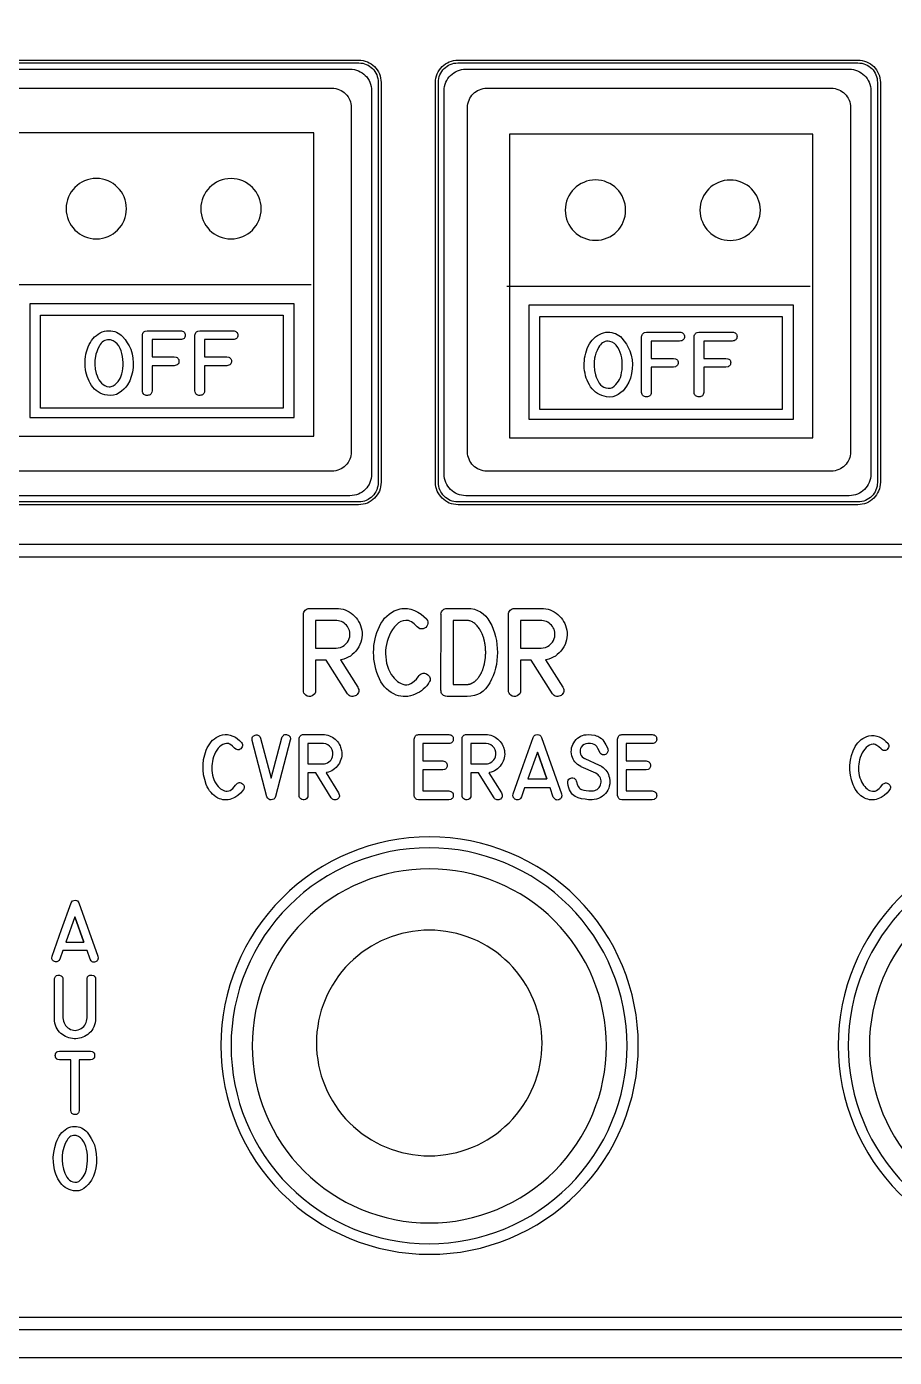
# Model space of a CAD drawing. Extents: x 27 to 704, y 10 to 614.
# Drawn here: x 94.7 to 140.4, y 181.8 to 252 of the extents above; entities that cross this region are included whole.
import ezdxf

# ---------------------------------------------------------------- set-up
doc = ezdxf.new("R2010")
doc.units = 0
for name, color, linetype in [('_BACKPANEL', 5, 'CONTINUOUS'), ('_ENGRAVING', 105, 'CONTINUOUS'), ('_LABELS', 30, 'CONTINUOUS'), ('_TOPLAYER', 1, 'CONTINUOUS')]:
    doc.layers.add(name, color=color, linetype=linetype)

msp = doc.modelspace()

# ---------------------------------------------------------------- linework, layer by layer
at = {"layer": '_BACKPANEL'}
for points in [[(26.966, 315.712), (26.966, 302.323), (26.966, 275.545), (26.966, 221.988), (26.966, 208.599), (26.966, 181.821), (171.966, 181.821), (171.966, 208.599), (171.966, 221.988), (171.966, 275.545), (171.966, 302.323), (171.966, 315.712)], [(117.41, 250.089), (138.505, 250.089), (138.611, 250.084), (138.713, 250.068), (138.812, 250.043), (138.906, 250.008), (138.996, 249.965), (139.081, 249.914), (139.16, 249.855), (139.233, 249.789), (139.299, 249.716), (139.358, 249.637), (139.409, 249.552), (139.452, 249.462), (139.487, 249.368), (139.512, 249.269), (139.527, 249.167), (139.533, 249.061), (139.533, 227.966), (139.527, 227.861), (139.512, 227.759), (139.487, 227.66), (139.452, 227.566), (139.409, 227.476), (139.358, 227.391), (139.299, 227.312), (139.233, 227.239), (139.16, 227.173), (139.081, 227.114), (138.996, 227.063), (138.906, 227.019), (138.812, 226.985), (138.713, 226.96), (138.611, 226.944), (138.505, 226.939), (117.41, 226.939), (117.305, 226.944), (117.202, 226.96), (117.104, 226.985), (117.009, 227.019), (116.92, 227.063), (116.835, 227.114), (116.756, 227.173), (116.683, 227.239), (116.617, 227.312), (116.558, 227.391), (116.506, 227.476), (116.463, 227.566), (116.429, 227.66), (116.404, 227.759), (116.388, 227.861), (116.383, 227.966), (116.383, 249.061), (116.388, 249.167), (116.404, 249.269), (116.429, 249.368), (116.463, 249.462), (116.506, 249.552), (116.558, 249.637), (116.617, 249.716), (116.683, 249.789), (116.756, 249.855), (116.835, 249.914), (116.92, 249.965), (117.009, 250.008), (117.104, 250.043), (117.202, 250.068), (117.305, 250.084)]]:
    msp.add_lwpolyline(points, close=True, dxfattribs=at)
msp.add_lwpolyline([(91.084, 250.089), (112.179, 250.089), (112.284, 250.084), (112.387, 250.068), (112.485, 250.043), (112.58, 250.008), (112.67, 249.965), (112.754, 249.914), (112.833, 249.855), (112.906, 249.789), (112.972, 249.716), (113.031, 249.637), (113.083, 249.552), (113.126, 249.462), (113.16, 249.368), (113.186, 249.269), (113.201, 249.167), (113.206, 249.061), (113.206, 227.966), (113.201, 227.861), (113.186, 227.759), (113.16, 227.66), (113.126, 227.566), (113.083, 227.476), (113.031, 227.391), (112.972, 227.312), (112.906, 227.239), (112.833, 227.173), (112.754, 227.114), (112.67, 227.063), (112.58, 227.019), (112.485, 226.985), (112.387, 226.96), (112.284, 226.944), (112.179, 226.939), (91.084, 226.939)], dxfattribs=at)
msp.add_lwpolyline([(115.899, 204.351, 0.414214), (109.949, 198.401, 0.414214), (115.899, 192.451, 0.414214), (121.849, 198.401, 0.414214)], format="xyb", close=True, dxfattribs=at)
at = {"layer": '_ENGRAVING'}
for points in [[(91.094, 250.242), (112.169, 250.242), (112.291, 250.236), (112.41, 250.218), (112.524, 250.189), (112.633, 250.149), (112.737, 250.099), (112.836, 250.039), (112.927, 249.971), (113.012, 249.894), (113.088, 249.81), (113.157, 249.718), (113.216, 249.62), (113.266, 249.516), (113.306, 249.406), (113.336, 249.292), (113.353, 249.174), (113.36, 249.052), (113.36, 227.976), (113.353, 227.854), (113.336, 227.736), (113.306, 227.621), (113.266, 227.512), (113.216, 227.408), (113.157, 227.31), (113.088, 227.218), (113.012, 227.134), (112.927, 227.057), (112.836, 226.988), (112.737, 226.929), (112.633, 226.879), (112.524, 226.839), (112.41, 226.81), (112.291, 226.792), (112.169, 226.786), (91.094, 226.786)], [(91.502, 249.764), (111.718, 249.764), (111.835, 249.758), (111.948, 249.741), (112.058, 249.713), (112.163, 249.674), (112.263, 249.626), (112.357, 249.569), (112.445, 249.504), (112.526, 249.43), (112.599, 249.349), (112.665, 249.261), (112.722, 249.167), (112.77, 249.067), (112.808, 248.962), (112.836, 248.853), (112.854, 248.739), (112.86, 248.622), (112.86, 228.406), (112.854, 228.289), (112.836, 228.175), (112.808, 228.066), (112.77, 227.961), (112.722, 227.861), (112.665, 227.767), (112.599, 227.679), (112.526, 227.598), (112.445, 227.524), (112.357, 227.458), (112.263, 227.401), (112.163, 227.353), (112.058, 227.315), (111.948, 227.287), (111.835, 227.27), (111.718, 227.264), (91.502, 227.264)]]:
    msp.add_lwpolyline(points, dxfattribs=at)
for points in [[(117.42, 250.242), (138.495, 250.242), (138.617, 250.236), (138.736, 250.218), (138.85, 250.189), (138.96, 250.149), (139.064, 250.099), (139.162, 250.039), (139.254, 249.971), (139.338, 249.894), (139.415, 249.81), (139.483, 249.718), (139.543, 249.62), (139.593, 249.516), (139.633, 249.406), (139.662, 249.292), (139.68, 249.174), (139.686, 249.052), (139.686, 227.976), (139.68, 227.854), (139.662, 227.736), (139.633, 227.621), (139.593, 227.512), (139.543, 227.408), (139.483, 227.31), (139.415, 227.218), (139.338, 227.134), (139.254, 227.057), (139.162, 226.988), (139.064, 226.929), (138.96, 226.879), (138.85, 226.839), (138.736, 226.81), (138.617, 226.792), (138.495, 226.786), (117.42, 226.786), (117.298, 226.792), (117.179, 226.81), (117.065, 226.839), (116.956, 226.879), (116.852, 226.929), (116.753, 226.988), (116.662, 227.057), (116.577, 227.134), (116.501, 227.218), (116.432, 227.31), (116.373, 227.408), (116.323, 227.512), (116.283, 227.621), (116.254, 227.736), (116.236, 227.854), (116.229, 227.976), (116.229, 249.052), (116.236, 249.174), (116.254, 249.292), (116.283, 249.406), (116.323, 249.516), (116.373, 249.62), (116.432, 249.718), (116.501, 249.81), (116.577, 249.894), (116.662, 249.971), (116.753, 250.039), (116.852, 250.099), (116.956, 250.149), (117.065, 250.189), (117.179, 250.218), (117.298, 250.236)], [(117.828, 249.764), (138.044, 249.764), (138.161, 249.758), (138.275, 249.741), (138.384, 249.713), (138.489, 249.674), (138.589, 249.626), (138.683, 249.569), (138.771, 249.504), (138.852, 249.43), (138.926, 249.349), (138.991, 249.261), (139.049, 249.167), (139.097, 249.067), (139.135, 248.962), (139.163, 248.853), (139.18, 248.739), (139.186, 248.622), (139.186, 228.406), (139.18, 228.289), (139.163, 228.175), (139.135, 228.066), (139.097, 227.961), (139.049, 227.861), (138.991, 227.767), (138.926, 227.679), (138.852, 227.598), (138.771, 227.524), (138.683, 227.458), (138.589, 227.401), (138.489, 227.353), (138.384, 227.315), (138.275, 227.287), (138.161, 227.27), (138.044, 227.264), (117.828, 227.264), (117.711, 227.27), (117.597, 227.287), (117.488, 227.315), (117.383, 227.353), (117.283, 227.401), (117.189, 227.458), (117.101, 227.524), (117.02, 227.598), (116.946, 227.679), (116.881, 227.767), (116.823, 227.861), (116.775, 227.961), (116.737, 228.066), (116.709, 228.175), (116.692, 228.289), (116.686, 228.406), (116.686, 248.622), (116.692, 248.739), (116.709, 248.853), (116.737, 248.962), (116.775, 249.067), (116.823, 249.167), (116.881, 249.261), (116.946, 249.349), (117.02, 249.43), (117.101, 249.504), (117.189, 249.569), (117.283, 249.626), (117.383, 249.674), (117.488, 249.713), (117.597, 249.741), (117.711, 249.758)], [(32.309, 224.047), (168.127, 224.047), (168.127, 224.683), (32.309, 224.683)], [(112.128, 217.167), (112.158, 217.104), (112.177, 217.043), (112.185, 216.986), (112.18, 216.931), (112.164, 216.878), (112.137, 216.828), (112.097, 216.78), (112.046, 216.735), (111.99, 216.703), (111.929, 216.684), (111.864, 216.677), (111.796, 216.683), (111.729, 216.701), (111.673, 216.731), (111.626, 216.772), (111.588, 216.824), (110.469, 218.592), (109.902, 218.592), (109.902, 216.994), (109.891, 216.902), (109.857, 216.824), (109.801, 216.76), (109.723, 216.709), (109.634, 216.679), (109.549, 216.674), (109.466, 216.695), (109.387, 216.742), (109.332, 216.793), (109.293, 216.852), (109.27, 216.919), (109.262, 216.994), (109.262, 221.004), (109.268, 221.067), (109.285, 221.126), (109.314, 221.18), (109.354, 221.229), (109.402, 221.269), (109.456, 221.298), (109.515, 221.316), (109.58, 221.322), (110.989, 221.322), (111.114, 221.317), (111.235, 221.301), (111.351, 221.276), (111.464, 221.241), (111.572, 221.195), (111.676, 221.14), (111.776, 221.074), (111.872, 220.998), (111.961, 220.915), (112.041, 220.826), (112.113, 220.731), (112.175, 220.631), (112.229, 220.526), (112.274, 220.416), (112.31, 220.299), (112.337, 220.178), (112.354, 220.046), (112.358, 219.916), (112.35, 219.788), (112.328, 219.662), (112.293, 219.538), (112.246, 219.417), (112.185, 219.298), (112.111, 219.181), (112.027, 219.07), (111.937, 218.971), (111.841, 218.884), (111.737, 218.808), (111.628, 218.743), (111.511, 218.689), (111.388, 218.647), (111.259, 218.617), (111.216, 218.61)], [(115.884, 217.4), (115.863, 217.371), (115.852, 217.355), (115.843, 217.341), (115.762, 217.24), (115.675, 217.146), (115.582, 217.06), (115.483, 216.982), (115.378, 216.911), (115.267, 216.847), (115.15, 216.792), (115.027, 216.743), (114.901, 216.705), (114.776, 216.681), (114.65, 216.669), (114.526, 216.67), (114.402, 216.685), (114.278, 216.713), (114.155, 216.754), (114.032, 216.808), (113.894, 216.885), (113.766, 216.974), (113.647, 217.076), (113.538, 217.19), (113.438, 217.317), (113.348, 217.456), (113.267, 217.607), (113.196, 217.77), (113.134, 217.941), (113.081, 218.113), (113.038, 218.287), (113.005, 218.462), (112.981, 218.639), (112.967, 218.818), (112.962, 218.998), (112.967, 219.181), (112.981, 219.362), (113.005, 219.539), (113.038, 219.713), (113.082, 219.883), (113.135, 220.049), (113.198, 220.211), (113.27, 220.37), (113.352, 220.525), (113.444, 220.671), (113.546, 220.803), (113.658, 220.92), (113.779, 221.023), (113.91, 221.112), (114.052, 221.186), (114.203, 221.246), (114.363, 221.292), (114.459, 221.31), (114.554, 221.321), (114.649, 221.323), (114.744, 221.318), (114.839, 221.305), (114.934, 221.284), (115.123, 221.218), (115.304, 221.129), (115.468, 221.023), (115.615, 220.902), (115.745, 220.763), (115.757, 220.747), (115.798, 220.678), (115.82, 220.605), (115.82, 220.529), (115.8, 220.449), (115.763, 220.376), (115.713, 220.317), (115.65, 220.274), (115.575, 220.246), (115.489, 220.235), (115.407, 220.249), (115.328, 220.288), (115.253, 220.35), (115.177, 220.433), (115.102, 220.504), (115.028, 220.564), (114.954, 220.612), (114.882, 220.649), (114.809, 220.675), (114.738, 220.688), (114.667, 220.691), (114.53, 220.671), (114.401, 220.626), (114.278, 220.555), (114.164, 220.459), (114.057, 220.343), (113.96, 220.211), (113.872, 220.064), (113.794, 219.901), (113.727, 219.734), (113.675, 219.571), (113.636, 219.415), (113.612, 219.263), (113.597, 219.097), (113.594, 218.931), (113.601, 218.764), (113.62, 218.597), (113.651, 218.432), (113.696, 218.273), (113.754, 218.118), (113.825, 217.968), (113.896, 217.844), (113.97, 217.733), (114.05, 217.634), (114.133, 217.547), (114.221, 217.472), (114.314, 217.409), (114.411, 217.358), (114.512, 217.32), (114.615, 217.297), (114.718, 217.296), (114.82, 217.314), (114.921, 217.353), (115.022, 217.413), (115.122, 217.494), (115.222, 217.594), (115.321, 217.716), (115.364, 217.775), (115.418, 217.827), (115.472, 217.866), (115.527, 217.892), (115.583, 217.905), (115.64, 217.904), (115.697, 217.891), (115.756, 217.864), (115.815, 217.823), (115.867, 217.776), (115.908, 217.727), (115.935, 217.676), (115.95, 217.624), (115.953, 217.57), (115.942, 217.515), (115.919, 217.458)], [(116.835, 221.322), (117.903, 221.322), (118.096, 221.31), (118.277, 221.276), (118.445, 221.219), (118.6, 221.14), (118.743, 221.038), (118.874, 220.913), (118.992, 220.766), (119.097, 220.595), (119.19, 220.412), (119.271, 220.223), (119.339, 220.03), (119.395, 219.833), (119.438, 219.631), (119.469, 219.424), (119.488, 219.213), (119.494, 218.998), (119.488, 218.782), (119.469, 218.571), (119.438, 218.365), (119.395, 218.163), (119.339, 217.965), (119.27, 217.772), (119.189, 217.584), (119.096, 217.4), (118.99, 217.23), (118.872, 217.083), (118.742, 216.958), (118.599, 216.856), (118.443, 216.776), (118.276, 216.719), (118.096, 216.685), (117.903, 216.674), (116.835, 216.674), (116.839, 216.674), (116.835, 216.674), (116.753, 216.688), (116.698, 216.705), (116.65, 216.728), (116.609, 216.758), (116.576, 216.793), (116.551, 216.835), (116.533, 216.883), (116.522, 216.936), (116.519, 216.996), (116.517, 216.996), (116.519, 221.004), (116.517, 221.022), (116.526, 221.082), (116.545, 221.138), (116.575, 221.188), (116.616, 221.234), (116.664, 221.272), (116.717, 221.3), (116.774, 221.316), (116.837, 221.322)], [(122.939, 217.167), (122.969, 217.104), (122.988, 217.043), (122.996, 216.986), (122.991, 216.931), (122.975, 216.878), (122.948, 216.828), (122.908, 216.78), (122.857, 216.735), (122.801, 216.703), (122.74, 216.684), (122.675, 216.677), (122.607, 216.683), (122.54, 216.701), (122.484, 216.731), (122.437, 216.772), (122.399, 216.824), (121.28, 218.592), (120.713, 218.592), (120.713, 216.994), (120.702, 216.902), (120.668, 216.824), (120.612, 216.76), (120.534, 216.709), (120.445, 216.679), (120.36, 216.674), (120.277, 216.695), (120.198, 216.742), (120.143, 216.793), (120.104, 216.852), (120.081, 216.919), (120.073, 216.994), (120.073, 221.004), (120.079, 221.067), (120.096, 221.126), (120.125, 221.18), (120.165, 221.229), (120.213, 221.269), (120.267, 221.298), (120.326, 221.316), (120.391, 221.322), (121.8, 221.322), (121.925, 221.317), (122.046, 221.301), (122.162, 221.276), (122.275, 221.241), (122.383, 221.195), (122.487, 221.14), (122.587, 221.074), (122.683, 220.998), (122.772, 220.915), (122.852, 220.826), (122.924, 220.731), (122.986, 220.631), (123.04, 220.526), (123.085, 220.416), (123.121, 220.299), (123.148, 220.178), (123.165, 220.046), (123.169, 219.916), (123.161, 219.788), (123.139, 219.662), (123.104, 219.538), (123.057, 219.417), (122.996, 219.298), (122.922, 219.181), (122.838, 219.07), (122.748, 218.971), (122.652, 218.884), (122.548, 218.808), (122.439, 218.743), (122.322, 218.689), (122.199, 218.647), (122.07, 218.617), (122.027, 218.61)], [(110.989, 219.229), (111.102, 219.238), (111.211, 219.264), (111.316, 219.308), (111.417, 219.37), (111.507, 219.446), (111.581, 219.532), (111.639, 219.63), (111.681, 219.738), (111.703, 219.824), (111.715, 219.908), (111.717, 219.99), (111.71, 220.07), (111.693, 220.148), (111.666, 220.224), (111.63, 220.298), (111.583, 220.37), (111.53, 220.436), (111.472, 220.495), (111.408, 220.546), (111.341, 220.589), (111.268, 220.624), (111.19, 220.651), (111.108, 220.67), (111.021, 220.682), (109.902, 220.682), (109.902, 219.229)], [(117.903, 217.314), (117.912, 217.314), (117.924, 217.314), (117.932, 217.315), (117.942, 217.316), (117.952, 217.317), (117.965, 217.319), (117.974, 217.32), (117.985, 217.321), (117.994, 217.322), (118.006, 217.323), (118.024, 217.328), (118.033, 217.331), (118.044, 217.337), (118.054, 217.338), (118.067, 217.341), (118.076, 217.344), (118.087, 217.348), (118.108, 217.357), (118.13, 217.366), (118.139, 217.37), (118.151, 217.375), (118.169, 217.387), (118.192, 217.398), (118.201, 217.404), (118.212, 217.412), (118.232, 217.425), (118.243, 217.431), (118.255, 217.439), (118.264, 217.446), (118.276, 217.455), (118.285, 217.46), (118.296, 217.468), (118.319, 217.486), (118.337, 217.505), (118.346, 217.514), (118.357, 217.525), (118.366, 217.534), (118.378, 217.545), (118.398, 217.564), (118.407, 217.573), (118.419, 217.584), (118.428, 217.594), (118.439, 217.607), (118.457, 217.629), (118.478, 217.654), (118.496, 217.679), (118.505, 217.692), (118.516, 217.704), (118.524, 217.718), (118.534, 217.732), (118.542, 217.746), (118.552, 217.761), (118.571, 217.788), (118.579, 217.803), (118.589, 217.818), (118.597, 217.833), (118.607, 217.847), (118.621, 217.877), (118.628, 217.893), (118.639, 217.911), (118.647, 217.926), (118.657, 217.943), (118.662, 217.958), (118.67, 217.977), (118.686, 218.011), (118.702, 218.047), (118.708, 218.064), (118.716, 218.083), (118.721, 218.101), (118.729, 218.122), (118.741, 218.158), (118.746, 218.176), (118.754, 218.197), (118.766, 218.235), (118.779, 218.274), (118.783, 218.293), (118.788, 218.315), (118.793, 218.334), (118.8, 218.356), (118.803, 218.373), (118.809, 218.394), (118.816, 218.437), (118.819, 218.457), (118.825, 218.478), (118.827, 218.497), (118.832, 218.519), (118.838, 218.562), (118.842, 218.583), (118.847, 218.605), (118.852, 218.648), (118.853, 218.668), (118.857, 218.691), (118.861, 218.735), (118.863, 218.778), (118.866, 218.823), (118.868, 218.866), (118.869, 218.888), (118.872, 218.912), (118.874, 218.931), (118.875, 218.955), (118.875, 218.975), (118.875, 218.998), (118.875, 219.019), (118.875, 219.041), (118.874, 219.063), (118.872, 219.086), (118.872, 219.107), (118.872, 219.129), (118.868, 219.175), (118.866, 219.216), (118.861, 219.263), (118.859, 219.304), (118.854, 219.347), (118.851, 219.368), (118.85, 219.39), (118.841, 219.434), (118.836, 219.453), (118.834, 219.474), (118.827, 219.518), (118.82, 219.561), (118.809, 219.601), (118.802, 219.64), (118.795, 219.659), (118.791, 219.681), (118.784, 219.7), (118.779, 219.722), (118.768, 219.76), (118.757, 219.799), (118.749, 219.816), (118.743, 219.835), (118.729, 219.874), (118.716, 219.91), (118.708, 219.927), (118.702, 219.946), (118.693, 219.962), (118.686, 219.98), (118.67, 220.014), (118.657, 220.046), (118.641, 220.08), (118.632, 220.095), (118.625, 220.11), (118.607, 220.142), (118.589, 220.171), (118.579, 220.186), (118.571, 220.201), (118.552, 220.228), (118.543, 220.241), (118.537, 220.255), (118.498, 220.307), (118.462, 220.357), (118.421, 220.403), (118.38, 220.446), (118.341, 220.484), (118.298, 220.518), (118.255, 220.552), (118.212, 220.582), (118.171, 220.607), (118.13, 220.627), (118.087, 220.643), (118.044, 220.659), (118.024, 220.665), (118.006, 220.673), (117.965, 220.679), (117.924, 220.682), (117.912, 220.682), (117.903, 220.682), (117.155, 220.682), (117.155, 217.314)], [(121.8, 219.229), (121.913, 219.238), (122.022, 219.264), (122.127, 219.308), (122.228, 219.37), (122.318, 219.446), (122.392, 219.532), (122.45, 219.63), (122.492, 219.738), (122.514, 219.824), (122.526, 219.908), (122.528, 219.99), (122.521, 220.07), (122.504, 220.148), (122.477, 220.224), (122.441, 220.298), (122.394, 220.37), (122.341, 220.436), (122.283, 220.495), (122.219, 220.546), (122.152, 220.589), (122.079, 220.624), (122.001, 220.651), (121.919, 220.67), (121.832, 220.682), (120.713, 220.682), (120.713, 219.229)], [(106.094, 211.761), (106.08, 211.739), (106.071, 211.727), (106.065, 211.717), (105.943, 211.573), (105.803, 211.451), (105.646, 211.351), (105.472, 211.274), (105.38, 211.246), (105.289, 211.228), (105.198, 211.219), (105.107, 211.22), (105.017, 211.231), (104.927, 211.252), (104.838, 211.282), (104.748, 211.322), (104.648, 211.379), (104.555, 211.446), (104.469, 211.521), (104.389, 211.606), (104.317, 211.699), (104.251, 211.802), (104.192, 211.914), (104.14, 212.035), (104.057, 212.289), (104.002, 212.548), (103.974, 212.812), (103.974, 213.08), (104.002, 213.346), (104.058, 213.601), (104.096, 213.724), (104.142, 213.844), (104.194, 213.962), (104.254, 214.077), (104.321, 214.185), (104.395, 214.283), (104.476, 214.37), (104.565, 214.446), (104.66, 214.512), (104.763, 214.567), (104.872, 214.611), (104.989, 214.645), (105.128, 214.667), (105.266, 214.664), (105.404, 214.639), (105.542, 214.591), (105.673, 214.525), (105.793, 214.446), (105.899, 214.356), (105.994, 214.253), (106.002, 214.242), (106.032, 214.19), (106.048, 214.136), (106.048, 214.079), (106.033, 214.021), (106.006, 213.966), (105.97, 213.923), (105.925, 213.891), (105.87, 213.87), (105.808, 213.862), (105.748, 213.873), (105.691, 213.901), (105.636, 213.947), (105.526, 214.062), (105.419, 214.142), (105.366, 214.169), (105.314, 214.188), (105.262, 214.198), (105.21, 214.2), (105.111, 214.185), (105.016, 214.152), (104.928, 214.099), (104.844, 214.028), (104.767, 213.942), (104.696, 213.844), (104.632, 213.735), (104.575, 213.614), (104.527, 213.49), (104.488, 213.37), (104.461, 213.254), (104.443, 213.142), (104.432, 213.019), (104.43, 212.896), (104.435, 212.772), (104.449, 212.648), (104.472, 212.526), (104.504, 212.408), (104.546, 212.293), (104.598, 212.182), (104.704, 212.008), (104.761, 211.934), (104.822, 211.87), (104.886, 211.814), (104.953, 211.768), (105.024, 211.73), (105.097, 211.701), (105.172, 211.685), (105.247, 211.683), (105.321, 211.697), (105.395, 211.726), (105.468, 211.771), (105.541, 211.83), (105.613, 211.905), (105.685, 211.995), (105.717, 212.039), (105.756, 212.077), (105.795, 212.106), (105.835, 212.126), (105.876, 212.135), (105.917, 212.135), (105.959, 212.124), (106.001, 212.105), (106.044, 212.075), (106.112, 212.003), (106.132, 211.966), (106.143, 211.927), (106.145, 211.887), (106.137, 211.846), (106.12, 211.804)], [(106.558, 214.349), (106.557, 214.457), (106.567, 214.502), (106.584, 214.542), (106.609, 214.576), (106.64, 214.603), (106.679, 214.626), (106.725, 214.642), (106.773, 214.651), (106.818, 214.652), (106.858, 214.643), (106.896, 214.626), (106.929, 214.601), (106.959, 214.567), (107.008, 214.472), (107.564, 212.373), (108.124, 214.492), (108.146, 214.545), (108.173, 214.588), (108.204, 214.622), (108.238, 214.647), (108.276, 214.663), (108.318, 214.671), (108.364, 214.669), (108.414, 214.658), (108.461, 214.64), (108.501, 214.617), (108.533, 214.589), (108.557, 214.555), (108.572, 214.517), (108.58, 214.473), (108.58, 214.424), (108.572, 214.37), (107.787, 211.398), (107.748, 211.322), (107.699, 211.268), (107.638, 211.235), (107.566, 211.224), (107.494, 211.234), (107.432, 211.265), (107.381, 211.318), (107.34, 211.391)], [(111.119, 211.588), (111.155, 211.497), (111.16, 211.454), (111.157, 211.413), (111.146, 211.374), (111.125, 211.337), (111.06, 211.268), (111.019, 211.244), (110.975, 211.23), (110.928, 211.225), (110.878, 211.23), (110.83, 211.243), (110.788, 211.265), (110.754, 211.295), (110.727, 211.334), (109.913, 212.644), (109.501, 212.644), (109.501, 211.46), (109.493, 211.392), (109.468, 211.334), (109.428, 211.286), (109.371, 211.249), (109.307, 211.226), (109.244, 211.223), (109.184, 211.238), (109.127, 211.273), (109.087, 211.311), (109.058, 211.355), (109.041, 211.404), (109.036, 211.46), (109.036, 214.432), (109.04, 214.479), (109.052, 214.522), (109.073, 214.562), (109.103, 214.598), (109.138, 214.628), (109.177, 214.65), (109.22, 214.663), (109.267, 214.667), (110.291, 214.667), (110.382, 214.663), (110.47, 214.652), (110.555, 214.633), (110.636, 214.607), (110.715, 214.574), (110.791, 214.532), (110.863, 214.484), (110.933, 214.428), (111.056, 214.3), (111.108, 214.23), (111.154, 214.156), (111.193, 214.078), (111.225, 213.996), (111.271, 213.82), (111.284, 213.722), (111.287, 213.625), (111.28, 213.53), (111.265, 213.437), (111.239, 213.346), (111.205, 213.256), (111.161, 213.167), (111.107, 213.08), (111.046, 212.999), (110.981, 212.925), (110.91, 212.86), (110.835, 212.804), (110.756, 212.756), (110.671, 212.716), (110.582, 212.685), (110.487, 212.663), (110.456, 212.657)], [(110.291, 213.117), (110.374, 213.123), (110.453, 213.143), (110.529, 213.175), (110.602, 213.221), (110.668, 213.277), (110.722, 213.341), (110.764, 213.413), (110.794, 213.493), (110.819, 213.62), (110.815, 213.74), (110.783, 213.854), (110.723, 213.962), (110.642, 214.055), (110.547, 214.124), (110.438, 214.17), (110.314, 214.193), (109.501, 214.193), (109.501, 213.117)], [(116.934, 214.198), (115.567, 214.198), (115.567, 213.278), (116.609, 213.278), (116.712, 213.25), (116.752, 213.228), (116.785, 213.2), (116.81, 213.168), (116.829, 213.13), (116.839, 213.087), (116.843, 213.038), (116.839, 212.99), (116.828, 212.947), (116.81, 212.909), (116.784, 212.877), (116.751, 212.85), (116.711, 212.828), (116.609, 212.8), (115.567, 212.8), (115.567, 211.695), (116.934, 211.695), (117.036, 211.667), (117.076, 211.646), (117.109, 211.619), (117.134, 211.586), (117.152, 211.549), (117.163, 211.506), (117.167, 211.458), (117.163, 211.411), (117.152, 211.368), (117.134, 211.331), (117.109, 211.299), (117.076, 211.272), (117.036, 211.25), (116.934, 211.223), (115.337, 211.223), (115.246, 211.248), (115.208, 211.269), (115.176, 211.296), (115.149, 211.329), (115.128, 211.367), (115.103, 211.462), (115.103, 214.432), (115.13, 214.53), (115.151, 214.569), (115.177, 214.602), (115.209, 214.628), (115.247, 214.647), (115.289, 214.661), (115.337, 214.667), (116.934, 214.667), (116.989, 214.659), (117.036, 214.645), (117.076, 214.625), (117.109, 214.599), (117.134, 214.566), (117.152, 214.527), (117.163, 214.482), (117.166, 214.431), (117.162, 214.38), (117.151, 214.335), (117.133, 214.296), (117.108, 214.264), (117.075, 214.238), (117.035, 214.218), (116.989, 214.205)], [(119.709, 211.588), (119.745, 211.497), (119.75, 211.454), (119.747, 211.413), (119.735, 211.374), (119.715, 211.337), (119.65, 211.268), (119.609, 211.244), (119.565, 211.23), (119.517, 211.225), (119.467, 211.23), (119.419, 211.243), (119.378, 211.265), (119.344, 211.295), (119.316, 211.334), (118.503, 212.644), (118.091, 212.644), (118.091, 211.46), (118.083, 211.392), (118.058, 211.334), (118.017, 211.286), (117.96, 211.249), (117.896, 211.226), (117.834, 211.223), (117.774, 211.238), (117.716, 211.273), (117.677, 211.311), (117.648, 211.355), (117.631, 211.404), (117.626, 211.46), (117.626, 214.432), (117.63, 214.479), (117.642, 214.522), (117.663, 214.562), (117.692, 214.598), (117.728, 214.628), (117.767, 214.65), (117.81, 214.663), (117.857, 214.667), (118.881, 214.667), (118.972, 214.663), (119.06, 214.652), (119.144, 214.633), (119.226, 214.607), (119.305, 214.574), (119.381, 214.532), (119.453, 214.484), (119.523, 214.428), (119.646, 214.3), (119.698, 214.23), (119.743, 214.156), (119.782, 214.078), (119.815, 213.996), (119.861, 213.82), (119.873, 213.722), (119.877, 213.625), (119.87, 213.53), (119.854, 213.437), (119.829, 213.346), (119.795, 213.256), (119.75, 213.167), (119.697, 213.08), (119.636, 212.999), (119.57, 212.925), (119.5, 212.86), (119.425, 212.804), (119.345, 212.756), (119.261, 212.716), (119.171, 212.685), (119.077, 212.663), (119.046, 212.657)], [(118.881, 213.117), (118.964, 213.123), (119.043, 213.143), (119.119, 213.175), (119.192, 213.221), (119.257, 213.277), (119.311, 213.341), (119.354, 213.413), (119.384, 213.493), (119.409, 213.62), (119.405, 213.74), (119.373, 213.854), (119.313, 213.962), (119.232, 214.055), (119.137, 214.124), (119.027, 214.17), (118.904, 214.193), (118.091, 214.193), (118.091, 213.117)], [(120.326, 211.547), (120.855, 213.03), (121.385, 214.512), (121.419, 214.58), (121.466, 214.628), (121.527, 214.657), (121.601, 214.667), (121.675, 214.658), (121.737, 214.629), (121.784, 214.581), (121.819, 214.512), (122.876, 211.539), (122.886, 211.431), (122.88, 211.385), (122.866, 211.344), (122.844, 211.308), (122.815, 211.278), (122.779, 211.253), (122.735, 211.233), (122.688, 211.22), (122.644, 211.216), (122.603, 211.221), (122.565, 211.234), (122.53, 211.256), (122.497, 211.287), (122.439, 211.374), (122.269, 211.855), (120.925, 211.855), (120.76, 211.386), (120.702, 211.298), (120.668, 211.267), (120.632, 211.245), (120.593, 211.233), (120.551, 211.229), (120.507, 211.233), (120.46, 211.247), (120.415, 211.268), (120.378, 211.293), (120.35, 211.324), (120.329, 211.359), (120.316, 211.399), (120.312, 211.444)], [(124.861, 213.056), (124.887, 213.044), (124.917, 213.029), (124.943, 213.014), (124.969, 212.998), (124.996, 212.982), (125.074, 212.925), (125.144, 212.862), (125.206, 212.794), (125.261, 212.721), (125.307, 212.643), (125.346, 212.559), (125.377, 212.471), (125.4, 212.377), (125.419, 212.223), (125.414, 212.065), (125.394, 211.953), (125.361, 211.845), (125.315, 211.742), (125.256, 211.643), (125.186, 211.551), (125.108, 211.47), (125.022, 211.401), (124.927, 211.342), (124.82, 211.292), (124.71, 211.257), (124.599, 211.235), (124.487, 211.228), (124.297, 211.234), (124.112, 211.253), (123.932, 211.284), (123.756, 211.328), (123.672, 211.358), (123.594, 211.399), (123.523, 211.45), (123.458, 211.512), (123.399, 211.584), (123.346, 211.667), (123.299, 211.76), (123.259, 211.864), (123.229, 211.978), (123.206, 212.096), (123.201, 212.155), (123.209, 212.21), (123.23, 212.261), (123.265, 212.309), (123.309, 212.348), (123.358, 212.373), (123.413, 212.384), (123.472, 212.38), (123.532, 212.36), (123.583, 212.325), (123.623, 212.277), (123.653, 212.215), (123.658, 212.2), (123.705, 212.036), (123.767, 211.909), (123.803, 211.859), (123.844, 211.818), (123.887, 211.787), (123.935, 211.764), (124.043, 211.734), (124.17, 211.713), (124.317, 211.702), (124.483, 211.701), (124.561, 211.705), (124.632, 211.72), (124.697, 211.744), (124.756, 211.778), (124.808, 211.821), (124.854, 211.875), (124.894, 211.937), (124.927, 212.01), (124.948, 212.08), (124.957, 212.151), (124.956, 212.223), (124.943, 212.297), (124.921, 212.368), (124.889, 212.433), (124.849, 212.492), (124.8, 212.545), (124.745, 212.586), (124.675, 212.624), (123.911, 212.965), (123.886, 212.979), (123.797, 213.032), (123.717, 213.09), (123.645, 213.154), (123.583, 213.223), (123.529, 213.297), (123.484, 213.377), (123.448, 213.462), (123.421, 213.552), (123.399, 213.658), (123.389, 213.762), (123.391, 213.863), (123.404, 213.961), (123.429, 214.056), (123.466, 214.148), (123.515, 214.238), (123.575, 214.325), (123.644, 214.405), (123.718, 214.475), (123.797, 214.534), (123.881, 214.582), (123.971, 214.619), (124.065, 214.646), (124.165, 214.662), (124.27, 214.667), (124.452, 214.662), (124.623, 214.629), (124.706, 214.608), (124.79, 214.575), (124.888, 214.52), (124.974, 214.457), (125.047, 214.384), (125.108, 214.302), (125.214, 214.122), (125.308, 213.927), (125.323, 213.883), (125.328, 213.805), (125.306, 213.734), (125.265, 213.67), (125.231, 213.64), (125.187, 213.614), (125.141, 213.599), (125.093, 213.595), (125.042, 213.603), (124.994, 213.62), (124.952, 213.648), (124.916, 213.687), (124.886, 213.737), (124.794, 213.936), (124.736, 214.03), (124.658, 214.105), (124.588, 214.145), (124.513, 214.173), (124.406, 214.191), (124.254, 214.196), (124.15, 214.183), (124.059, 214.146), (123.981, 214.085), (123.916, 214.001), (123.882, 213.938), (123.861, 213.871), (123.853, 213.801), (123.856, 213.727), (123.876, 213.639), (123.911, 213.561), (123.962, 213.494), (124.028, 213.438), (124.043, 213.427), (124.061, 213.416), (124.079, 213.408), (124.099, 213.399)], [(127.659, 214.198), (126.291, 214.198), (126.291, 213.278), (127.334, 213.278), (127.436, 213.25), (127.476, 213.228), (127.509, 213.2), (127.535, 213.168), (127.553, 213.13), (127.564, 213.087), (127.567, 213.038), (127.563, 212.99), (127.552, 212.947), (127.534, 212.909), (127.508, 212.877), (127.476, 212.85), (127.436, 212.828), (127.334, 212.8), (126.291, 212.8), (126.291, 211.695), (127.659, 211.695), (127.761, 211.667), (127.801, 211.646), (127.833, 211.619), (127.859, 211.586), (127.877, 211.549), (127.888, 211.506), (127.891, 211.458), (127.888, 211.411), (127.877, 211.368), (127.859, 211.331), (127.833, 211.299), (127.801, 211.272), (127.761, 211.25), (127.659, 211.223), (126.062, 211.223), (125.97, 211.248), (125.932, 211.269), (125.9, 211.296), (125.874, 211.329), (125.853, 211.367), (125.828, 211.462), (125.828, 214.432), (125.854, 214.53), (125.875, 214.569), (125.902, 214.602), (125.934, 214.628), (125.971, 214.647), (126.014, 214.661), (126.062, 214.667), (127.659, 214.667), (127.713, 214.659), (127.761, 214.645), (127.8, 214.625), (127.833, 214.599), (127.858, 214.566), (127.876, 214.527), (127.887, 214.482), (127.891, 214.431), (127.887, 214.38), (127.876, 214.335), (127.858, 214.296), (127.832, 214.264), (127.8, 214.238), (127.76, 214.218), (127.713, 214.205)], [(140.174, 211.754), (140.159, 211.733), (140.151, 211.721), (140.145, 211.711), (140.025, 211.569), (139.887, 211.449), (139.733, 211.351), (139.561, 211.275), (139.47, 211.247), (139.38, 211.229), (139.291, 211.22), (139.202, 211.221), (139.113, 211.232), (139.024, 211.252), (138.936, 211.282), (138.848, 211.322), (138.749, 211.378), (138.658, 211.443), (138.573, 211.518), (138.494, 211.601), (138.423, 211.693), (138.358, 211.795), (138.3, 211.905), (138.249, 212.024), (138.167, 212.274), (138.113, 212.529), (138.085, 212.789), (138.085, 213.054), (138.112, 213.316), (138.168, 213.566), (138.251, 213.806), (138.361, 214.035), (138.427, 214.142), (138.5, 214.238), (138.58, 214.324), (138.667, 214.399), (138.761, 214.464), (138.862, 214.518), (138.97, 214.562), (139.085, 214.595), (139.222, 214.616), (139.358, 214.614), (139.494, 214.589), (139.63, 214.542), (139.759, 214.476), (139.877, 214.399), (139.982, 214.31), (140.075, 214.209), (140.083, 214.198), (140.113, 214.147), (140.128, 214.094), (140.128, 214.038), (140.114, 213.98), (140.087, 213.926), (140.052, 213.884), (140.007, 213.852), (139.953, 213.832), (139.892, 213.824), (139.833, 213.834), (139.776, 213.862), (139.722, 213.908), (139.614, 214.02), (139.509, 214.099), (139.405, 214.145), (139.354, 214.155), (139.303, 214.156), (139.205, 214.142), (139.112, 214.109), (139.025, 214.058), (138.942, 213.987), (138.866, 213.902), (138.796, 213.806), (138.734, 213.699), (138.677, 213.58), (138.63, 213.458), (138.592, 213.339), (138.565, 213.225), (138.547, 213.114), (138.537, 212.993), (138.534, 212.872), (138.54, 212.75), (138.553, 212.628), (138.575, 212.508), (138.607, 212.391), (138.649, 212.278), (138.7, 212.168), (138.804, 211.997), (138.861, 211.925), (138.921, 211.861), (138.984, 211.807), (139.05, 211.761), (139.119, 211.724), (139.192, 211.695), (139.266, 211.679), (139.339, 211.678), (139.412, 211.691), (139.485, 211.72), (139.557, 211.764), (139.629, 211.822), (139.7, 211.896), (139.771, 211.985), (139.802, 212.028), (139.84, 212.066), (139.879, 212.094), (139.919, 212.113), (139.959, 212.123), (139.999, 212.122), (140.041, 212.112), (140.082, 212.093), (140.124, 212.063), (140.191, 211.993), (140.211, 211.956), (140.222, 211.918), (140.223, 211.878), (140.216, 211.838), (140.2, 211.797)], [(122.101, 212.328), (121.6, 213.741), (121.095, 212.328)], [(121.6, 213.741), (122.101, 212.328)], [(96.011, 202.98), (96.512, 204.383), (97.013, 205.785), (97.045, 205.848), (97.09, 205.894), (97.148, 205.922), (97.218, 205.931), (97.288, 205.923), (97.346, 205.896), (97.391, 205.85), (97.424, 205.785), (98.424, 202.972), (98.433, 202.87), (98.427, 202.826), (98.414, 202.788), (98.394, 202.754), (98.366, 202.725), (98.332, 202.701), (98.29, 202.683), (98.246, 202.67), (98.205, 202.666), (98.166, 202.671), (98.13, 202.683), (98.096, 202.704), (98.065, 202.733), (98.011, 202.816), (97.85, 203.271), (96.578, 203.271), (96.422, 202.827), (96.367, 202.744), (96.335, 202.715), (96.301, 202.694), (96.264, 202.682), (96.225, 202.678), (96.183, 202.683), (96.138, 202.696), (96.096, 202.716), (96.061, 202.74), (96.034, 202.768), (96.014, 202.802), (96.002, 202.839), (95.998, 202.882)], [(97.691, 203.718), (97.216, 205.055), (96.739, 203.718)], [(97.216, 205.055), (97.691, 203.718)], [(98.304, 199.724), (98.304, 199.691), (98.297, 199.592), (98.276, 199.47), (98.247, 199.357), (98.209, 199.252), (98.162, 199.155), (98.107, 199.066), (98.044, 198.985), (97.972, 198.913), (97.892, 198.849), (97.807, 198.793), (97.721, 198.745), (97.633, 198.705), (97.543, 198.673), (97.453, 198.649), (97.361, 198.633), (97.267, 198.625), (97.172, 198.625), (97.078, 198.633), (96.985, 198.649), (96.894, 198.673), (96.806, 198.704), (96.719, 198.744), (96.635, 198.791), (96.553, 198.846), (96.472, 198.909), (96.398, 198.98), (96.332, 199.059), (96.275, 199.145), (96.228, 199.239), (96.189, 199.34), (96.159, 199.45), (96.139, 199.566), (96.128, 199.691), (96.128, 199.724), (96.128, 201.753), (96.132, 201.8), (96.145, 201.842), (96.191, 201.915), (96.249, 201.963), (96.319, 201.984), (96.403, 201.979), (96.482, 201.951), (96.538, 201.904), (96.572, 201.838), (96.583, 201.753), (96.583, 199.724), (96.593, 199.632), (96.612, 199.547), (96.64, 199.467), (96.677, 199.393), (96.722, 199.325), (96.776, 199.263), (96.838, 199.208), (96.91, 199.158), (96.986, 199.117), (97.063, 199.088), (97.141, 199.072), (97.22, 199.068), (97.3, 199.076), (97.382, 199.097), (97.464, 199.129), (97.547, 199.174), (97.617, 199.223), (97.677, 199.278), (97.727, 199.34), (97.767, 199.408), (97.799, 199.481), (97.823, 199.558), (97.84, 199.639), (97.85, 199.724), (97.85, 201.753), (97.853, 201.798), (97.883, 201.885), (97.905, 201.918), (97.933, 201.944), (97.966, 201.964), (98.004, 201.976), (98.097, 201.98), (98.188, 201.959), (98.223, 201.939), (98.252, 201.914), (98.275, 201.882), (98.291, 201.845), (98.304, 201.753)], [(96.991, 194.854), (96.991, 197.512), (96.403, 197.512), (96.304, 197.533), (96.266, 197.553), (96.234, 197.579), (96.21, 197.61), (96.193, 197.648), (96.182, 197.692), (96.179, 197.742), (96.183, 197.792), (96.193, 197.836), (96.211, 197.874), (96.235, 197.906), (96.267, 197.931), (96.305, 197.951), (96.403, 197.973), (98.03, 197.973), (98.127, 197.952), (98.165, 197.932), (98.197, 197.906), (98.221, 197.874), (98.238, 197.836), (98.249, 197.792), (98.253, 197.742), (98.249, 197.692), (98.239, 197.647), (98.222, 197.61), (98.197, 197.578), (98.166, 197.552), (98.128, 197.533), (98.03, 197.512), (97.443, 197.512), (97.443, 194.854), (97.415, 194.752), (97.393, 194.713), (97.366, 194.68), (97.334, 194.655), (97.297, 194.638), (97.254, 194.628), (97.207, 194.625), (97.16, 194.629), (97.119, 194.64), (97.083, 194.658), (97.053, 194.684), (97.029, 194.716), (97.011, 194.755)], [(98.238, 193.023), (98.302, 192.791), (98.342, 192.555), (98.358, 192.314), (98.352, 192.068), (98.321, 191.826), (98.267, 191.595), (98.188, 191.375), (98.085, 191.165), (98.006, 191.043), (97.914, 190.93), (97.808, 190.827), (97.689, 190.733), (97.561, 190.659), (97.426, 190.613), (97.284, 190.597), (97.136, 190.609), (97.016, 190.636), (96.903, 190.675), (96.798, 190.724), (96.7, 190.784), (96.609, 190.855), (96.525, 190.937), (96.449, 191.03), (96.38, 191.133), (96.318, 191.244), (96.263, 191.358), (96.215, 191.475), (96.174, 191.595), (96.14, 191.718), (96.112, 191.844), (96.079, 192.106), (96.074, 192.372), (96.096, 192.634), (96.145, 192.894), (96.221, 193.149), (96.269, 193.272), (96.324, 193.386), (96.386, 193.492), (96.455, 193.588), (96.53, 193.676), (96.612, 193.756), (96.7, 193.826), (96.795, 193.888), (96.892, 193.938), (96.992, 193.973), (97.094, 193.994), (97.198, 194.001), (97.295, 193.997), (97.389, 193.982), (97.477, 193.958), (97.562, 193.924), (97.641, 193.881), (97.716, 193.828), (97.787, 193.765), (97.852, 193.693), (97.972, 193.536), (98.076, 193.372), (98.165, 193.201)], [(97.211, 193.53), (97.138, 193.525), (97.07, 193.509), (97.006, 193.483), (96.947, 193.448), (96.893, 193.401), (96.843, 193.345), (96.798, 193.278), (96.757, 193.201), (96.687, 193.043), (96.631, 192.896), (96.59, 192.762), (96.562, 192.64), (96.541, 192.452), (96.539, 192.229), (96.561, 191.99), (96.608, 191.754), (96.642, 191.639), (96.683, 191.53), (96.732, 191.427), (96.789, 191.33), (96.854, 191.244), (96.928, 191.174), (97.012, 191.119), (97.105, 191.08), (97.215, 191.059), (97.267, 191.059), (97.317, 191.067), (97.365, 191.082), (97.412, 191.105), (97.498, 191.172), (97.576, 191.256), (97.643, 191.343), (97.701, 191.432), (97.748, 191.524), (97.788, 191.627), (97.821, 191.745), (97.847, 191.877), (97.866, 192.025), (97.877, 192.18), (97.878, 192.336), (97.87, 192.491), (97.852, 192.645), (97.823, 192.796), (97.783, 192.94), (97.732, 193.075), (97.67, 193.203), (97.595, 193.316), (97.506, 193.407), (97.403, 193.474), (97.286, 193.52)], [(32.309, 183.29), (168.126, 183.29), (168.126, 183.926), (32.309, 183.926)]]:
    msp.add_lwpolyline(points, close=True, dxfattribs=at)
for points in [[(115.916, 209.27, 0.414214), (104.909, 198.264, 0.414214), (115.916, 187.257, 0.414214), (126.922, 198.264, 0.414214)], [(148.466, 209.27, 0.414214), (137.459, 198.264, 0.414214), (148.466, 187.257, 0.414214), (159.472, 198.264, 0.414214)], [(115.888, 208.695, 0.414214), (105.447, 198.254, 0.414214), (115.888, 187.812, 0.414214), (126.33, 198.254, 0.414214)], [(148.438, 208.695, 0.414214), (137.997, 198.254, 0.414214), (148.438, 187.812, 0.414214), (158.88, 198.254, 0.414214)]]:
    msp.add_lwpolyline(points, format="xyb", close=True, dxfattribs=at)
at = {"layer": '_LABELS'}
for points in [[(109.805, 230.399), (109.805, 246.401), (93.805, 246.401), (93.805, 230.399)], [(136.128, 230.322), (136.128, 246.324), (120.128, 246.324), (120.128, 230.322)], [(98.341, 243.994), (98.178, 243.985), (98.02, 243.961), (97.868, 243.922), (97.721, 243.869), (97.582, 243.802), (97.451, 243.722), (97.329, 243.63), (97.215, 243.527), (97.113, 243.414), (97.021, 243.292), (96.941, 243.161), (96.874, 243.022), (96.821, 242.875), (96.781, 242.723), (96.757, 242.565), (96.749, 242.402), (96.757, 242.239), (96.781, 242.081), (96.821, 241.929), (96.874, 241.783), (96.941, 241.643), (97.021, 241.512), (97.113, 241.39), (97.215, 241.277), (97.329, 241.174), (97.451, 241.082), (97.582, 241.003), (97.721, 240.936), (97.868, 240.882), (98.02, 240.843), (98.178, 240.819), (98.341, 240.81), (98.504, 240.819), (98.662, 240.843), (98.814, 240.882), (98.961, 240.936), (99.1, 241.003), (99.231, 241.082), (99.353, 241.174), (99.466, 241.277), (99.569, 241.39), (99.661, 241.512), (99.741, 241.643), (99.808, 241.783), (99.861, 241.929), (99.9, 242.081), (99.924, 242.239), (99.933, 242.402), (99.924, 242.565), (99.9, 242.723), (99.861, 242.875), (99.808, 243.022), (99.741, 243.161), (99.661, 243.292), (99.569, 243.414), (99.466, 243.527), (99.353, 243.63), (99.231, 243.722), (99.1, 243.802), (98.961, 243.869), (98.814, 243.922), (98.662, 243.961), (98.504, 243.985)], [(105.444, 243.99), (105.281, 243.982), (105.123, 243.958), (104.971, 243.919), (104.825, 243.865), (104.685, 243.798), (104.554, 243.719), (104.432, 243.627), (104.318, 243.524), (104.216, 243.411), (104.124, 243.289), (104.044, 243.157), (103.977, 243.018), (103.924, 242.872), (103.884, 242.719), (103.86, 242.561), (103.852, 242.399), (103.86, 242.236), (103.884, 242.078), (103.924, 241.925), (103.977, 241.779), (104.044, 241.64), (104.124, 241.509), (104.216, 241.386), (104.318, 241.273), (104.432, 241.171), (104.554, 241.079), (104.685, 240.999), (104.825, 240.932), (104.971, 240.879), (105.123, 240.839), (105.281, 240.815), (105.444, 240.807), (105.607, 240.815), (105.765, 240.839), (105.917, 240.879), (106.064, 240.932), (106.203, 240.999), (106.334, 241.079), (106.456, 241.171), (106.57, 241.273), (106.672, 241.386), (106.764, 241.509), (106.844, 241.64), (106.911, 241.779), (106.964, 241.925), (107.003, 242.078), (107.027, 242.236), (107.036, 242.399), (107.027, 242.561), (107.003, 242.719), (106.964, 242.872), (106.911, 243.018), (106.844, 243.157), (106.764, 243.289), (106.672, 243.411), (106.57, 243.524), (106.456, 243.627), (106.334, 243.719), (106.203, 243.798), (106.064, 243.865), (105.917, 243.919), (105.765, 243.958), (105.607, 243.982)], [(124.663, 243.916), (124.501, 243.908), (124.343, 243.884), (124.19, 243.844), (124.044, 243.791), (123.905, 243.724), (123.773, 243.644), (123.651, 243.552), (123.538, 243.45), (123.435, 243.337), (123.343, 243.214), (123.264, 243.083), (123.197, 242.944), (123.143, 242.798), (123.104, 242.645), (123.08, 242.487), (123.071, 242.324), (123.08, 242.162), (123.104, 242.004), (123.143, 241.851), (123.197, 241.705), (123.264, 241.566), (123.343, 241.434), (123.435, 241.312), (123.538, 241.199), (123.651, 241.096), (123.773, 241.004), (123.905, 240.925), (124.044, 240.858), (124.19, 240.804), (124.343, 240.765), (124.501, 240.741), (124.663, 240.733), (124.826, 240.741), (124.984, 240.765), (125.137, 240.804), (125.283, 240.858), (125.422, 240.925), (125.553, 241.004), (125.676, 241.096), (125.789, 241.199), (125.892, 241.312), (125.983, 241.434), (126.063, 241.566), (126.13, 241.705), (126.184, 241.851), (126.223, 242.004), (126.247, 242.162), (126.255, 242.324), (126.247, 242.487), (126.223, 242.645), (126.184, 242.798), (126.13, 242.944), (126.063, 243.083), (125.983, 243.214), (125.892, 243.337), (125.789, 243.45), (125.676, 243.552), (125.553, 243.644), (125.422, 243.724), (125.283, 243.791), (125.137, 243.844), (124.984, 243.884), (124.826, 243.908)], [(131.766, 243.913), (131.604, 243.904), (131.446, 243.88), (131.293, 243.841), (131.147, 243.787), (131.008, 243.72), (130.877, 243.641), (130.754, 243.549), (130.641, 243.446), (130.538, 243.333), (130.446, 243.211), (130.367, 243.08), (130.3, 242.94), (130.246, 242.794), (130.207, 242.642), (130.183, 242.484), (130.174, 242.321), (130.183, 242.158), (130.207, 242), (130.246, 241.848), (130.3, 241.701), (130.367, 241.562), (130.446, 241.431), (130.538, 241.309), (130.641, 241.196), (130.754, 241.093), (130.877, 241.001), (131.008, 240.921), (131.147, 240.854), (131.293, 240.801), (131.446, 240.762), (131.604, 240.738), (131.766, 240.729), (131.929, 240.738), (132.087, 240.762), (132.24, 240.801), (132.386, 240.854), (132.525, 240.921), (132.656, 241.001), (132.779, 241.093), (132.892, 241.196), (132.995, 241.309), (133.086, 241.431), (133.166, 241.562), (133.233, 241.701), (133.287, 241.848), (133.326, 242), (133.35, 242.158), (133.358, 242.321), (133.35, 242.484), (133.326, 242.642), (133.287, 242.794), (133.233, 242.94), (133.166, 243.08), (133.086, 243.211), (132.995, 243.333), (132.892, 243.446), (132.779, 243.549), (132.656, 243.641), (132.525, 243.72), (132.386, 243.787), (132.24, 243.841), (132.087, 243.88), (131.929, 243.904)], [(94.832, 237.383), (94.832, 237.241), (94.832, 231.383), (108.779, 231.383), (108.779, 237.383)], [(121.155, 237.305), (121.155, 237.163), (121.155, 231.305), (135.101, 231.305), (135.101, 237.305)], [(95.403, 236.785), (108.189, 236.785), (108.189, 231.883), (95.403, 231.883)], [(121.725, 236.707), (134.511, 236.707), (134.511, 231.805), (121.725, 231.805)], [(100.156, 234.984), (100.226, 234.751), (100.271, 234.513), (100.289, 234.271), (100.282, 234.025), (100.248, 233.781), (100.187, 233.549), (100.1, 233.328), (99.985, 233.117), (99.897, 232.994), (99.795, 232.881), (99.677, 232.777), (99.545, 232.683), (99.402, 232.609), (99.251, 232.563), (99.093, 232.546), (98.929, 232.558), (98.795, 232.586), (98.67, 232.624), (98.553, 232.674), (98.444, 232.734), (98.342, 232.806), (98.249, 232.888), (98.164, 232.981), (98.087, 233.085), (98.018, 233.197), (97.957, 233.311), (97.903, 233.428), (97.858, 233.549), (97.82, 233.673), (97.79, 233.799), (97.767, 233.929), (97.753, 234.062), (97.746, 234.196), (97.747, 234.329), (97.755, 234.462), (97.771, 234.593), (97.794, 234.724), (97.826, 234.854), (97.911, 235.111), (97.964, 235.234), (98.026, 235.348), (98.094, 235.454), (98.17, 235.551), (98.254, 235.64), (98.345, 235.72), (98.444, 235.791), (98.55, 235.853), (98.658, 235.903), (98.769, 235.938), (98.882, 235.959), (98.997, 235.966), (99.106, 235.962), (99.21, 235.947), (99.309, 235.923), (99.403, 235.889), (99.491, 235.845), (99.575, 235.792), (99.653, 235.729), (99.726, 235.657), (99.859, 235.499), (99.975, 235.334), (100.074, 235.162)], [(100.769, 232.787), (100.769, 235.729), (100.78, 235.781), (100.797, 235.827), (100.82, 235.866), (100.849, 235.899), (100.884, 235.925), (100.926, 235.945), (101.026, 235.966), (102.781, 235.966), (102.84, 235.959), (102.891, 235.945), (102.934, 235.925), (102.97, 235.898), (102.997, 235.866), (103.017, 235.827), (103.029, 235.782), (103.033, 235.73), (103.029, 235.679), (103.017, 235.634), (102.997, 235.596), (102.969, 235.563), (102.933, 235.537), (102.889, 235.518), (102.837, 235.505), (102.777, 235.498), (101.278, 235.498), (101.278, 234.585), (102.447, 234.585), (102.557, 234.565), (102.6, 234.546), (102.636, 234.52), (102.664, 234.489), (102.684, 234.452), (102.696, 234.409), (102.701, 234.36), (102.698, 234.31), (102.687, 234.266), (102.667, 234.228), (102.64, 234.195), (102.604, 234.167), (102.56, 234.145), (102.447, 234.116), (101.278, 234.116), (101.278, 232.787), (101.27, 232.733), (101.256, 232.686), (101.235, 232.646), (101.208, 232.613), (101.174, 232.588), (101.133, 232.569), (101.086, 232.558), (101.032, 232.553), (100.978, 232.556), (100.931, 232.567), (100.889, 232.584), (100.853, 232.61), (100.823, 232.643), (100.799, 232.683), (100.781, 232.731)], [(103.541, 232.787), (103.541, 235.729), (103.552, 235.781), (103.569, 235.827), (103.592, 235.866), (103.621, 235.899), (103.656, 235.925), (103.698, 235.945), (103.798, 235.966), (105.553, 235.966), (105.612, 235.959), (105.663, 235.945), (105.706, 235.925), (105.742, 235.898), (105.769, 235.866), (105.789, 235.827), (105.801, 235.782), (105.805, 235.73), (105.801, 235.679), (105.789, 235.634), (105.769, 235.596), (105.741, 235.563), (105.705, 235.537), (105.661, 235.518), (105.609, 235.505), (105.549, 235.498), (104.05, 235.498), (104.05, 234.585), (105.219, 234.585), (105.329, 234.565), (105.372, 234.546), (105.408, 234.52), (105.436, 234.489), (105.456, 234.452), (105.468, 234.409), (105.473, 234.36), (105.47, 234.31), (105.459, 234.266), (105.439, 234.228), (105.411, 234.195), (105.376, 234.167), (105.332, 234.145), (105.219, 234.116), (104.05, 234.116), (104.05, 232.787), (104.042, 232.733), (104.028, 232.686), (104.007, 232.646), (103.979, 232.613), (103.945, 232.588), (103.905, 232.569), (103.858, 232.558), (103.804, 232.553), (103.75, 232.556), (103.702, 232.567), (103.661, 232.584), (103.625, 232.61), (103.595, 232.643), (103.571, 232.683), (103.553, 232.731)], [(126.478, 234.906), (126.549, 234.673), (126.593, 234.435), (126.612, 234.193), (126.604, 233.947), (126.57, 233.704), (126.51, 233.471), (126.422, 233.25), (126.308, 233.039), (126.22, 232.916), (126.117, 232.803), (126, 232.7), (125.867, 232.606), (125.724, 232.531), (125.574, 232.485), (125.416, 232.468), (125.251, 232.48), (125.118, 232.508), (124.992, 232.547), (124.875, 232.596), (124.766, 232.656), (124.665, 232.728), (124.572, 232.81), (124.487, 232.903), (124.41, 233.008), (124.341, 233.119), (124.279, 233.233), (124.226, 233.351), (124.18, 233.471), (124.142, 233.595), (124.112, 233.722), (124.09, 233.851), (124.075, 233.984), (124.068, 234.118), (124.069, 234.252), (124.077, 234.384), (124.093, 234.515), (124.117, 234.646), (124.148, 234.776), (124.233, 235.033), (124.287, 235.156), (124.348, 235.271), (124.417, 235.376), (124.493, 235.474), (124.576, 235.562), (124.668, 235.642), (124.766, 235.713), (124.872, 235.775), (124.98, 235.825), (125.091, 235.86), (125.204, 235.882), (125.32, 235.889), (125.429, 235.884), (125.533, 235.869), (125.631, 235.845), (125.725, 235.811), (125.814, 235.768), (125.897, 235.715), (125.975, 235.652), (126.049, 235.579), (126.181, 235.421), (126.297, 235.256), (126.396, 235.084)], [(127.091, 232.709), (127.091, 235.652), (127.102, 235.704), (127.119, 235.749), (127.142, 235.788), (127.172, 235.821), (127.207, 235.847), (127.248, 235.868), (127.348, 235.889), (129.103, 235.889), (129.162, 235.881), (129.214, 235.867), (129.257, 235.847), (129.292, 235.82), (129.32, 235.788), (129.34, 235.749), (129.351, 235.704), (129.355, 235.653), (129.351, 235.601), (129.339, 235.556), (129.319, 235.518), (129.291, 235.486), (129.255, 235.46), (129.212, 235.44), (129.16, 235.427), (129.1, 235.42), (127.6, 235.42), (127.6, 234.507), (128.77, 234.507), (128.879, 234.487), (128.923, 234.468), (128.958, 234.443), (128.986, 234.412), (129.006, 234.374), (129.019, 234.331), (129.024, 234.282), (129.02, 234.233), (129.009, 234.189), (128.99, 234.15), (128.962, 234.117), (128.926, 234.089), (128.882, 234.067), (128.77, 234.039), (127.6, 234.039), (127.6, 232.709), (127.593, 232.655), (127.578, 232.608), (127.557, 232.568), (127.53, 232.535), (127.496, 232.51), (127.455, 232.491), (127.408, 232.48), (127.355, 232.475), (127.301, 232.478), (127.253, 232.489), (127.211, 232.507), (127.175, 232.532), (127.145, 232.565), (127.121, 232.606), (127.103, 232.654)], [(129.863, 232.709), (129.863, 235.652), (129.874, 235.704), (129.891, 235.749), (129.914, 235.788), (129.944, 235.821), (129.979, 235.847), (130.02, 235.868), (130.12, 235.889), (131.875, 235.889), (131.934, 235.881), (131.985, 235.867), (132.029, 235.847), (132.064, 235.82), (132.092, 235.788), (132.111, 235.749), (132.123, 235.704), (132.127, 235.653), (132.123, 235.601), (132.111, 235.556), (132.091, 235.518), (132.063, 235.486), (132.027, 235.46), (131.983, 235.44), (131.932, 235.427), (131.872, 235.42), (130.372, 235.42), (130.372, 234.507), (131.542, 234.507), (131.651, 234.487), (131.695, 234.468), (131.73, 234.443), (131.758, 234.412), (131.778, 234.374), (131.791, 234.331), (131.795, 234.282), (131.792, 234.233), (131.781, 234.189), (131.761, 234.15), (131.734, 234.117), (131.698, 234.089), (131.654, 234.067), (131.542, 234.039), (130.372, 234.039), (130.372, 232.709), (130.365, 232.655), (130.35, 232.608), (130.329, 232.568), (130.302, 232.535), (130.268, 232.51), (130.227, 232.491), (130.18, 232.48), (130.127, 232.475), (130.073, 232.478), (130.025, 232.489), (129.983, 232.507), (129.947, 232.532), (129.917, 232.565), (129.893, 232.606), (129.875, 232.654)], [(99.012, 235.493), (98.931, 235.487), (98.855, 235.472), (98.785, 235.446), (98.719, 235.41), (98.658, 235.364), (98.603, 235.307), (98.552, 235.24), (98.507, 235.162), (98.429, 235.003), (98.367, 234.856), (98.321, 234.721), (98.29, 234.598), (98.267, 234.41), (98.265, 234.186), (98.289, 233.946), (98.341, 233.708), (98.379, 233.593), (98.425, 233.484), (98.479, 233.381), (98.542, 233.283), (98.615, 233.196), (98.697, 233.126), (98.79, 233.071), (98.894, 233.032), (99.017, 233.01), (99.075, 233.011), (99.13, 233.018), (99.184, 233.034), (99.236, 233.057), (99.332, 233.125), (99.418, 233.209), (99.493, 233.296), (99.557, 233.385), (99.61, 233.477), (99.654, 233.581), (99.691, 233.699), (99.72, 233.833), (99.742, 233.981), (99.754, 234.137), (99.755, 234.293), (99.746, 234.449), (99.725, 234.604), (99.693, 234.756), (99.649, 234.9), (99.592, 235.036), (99.523, 235.165), (99.44, 235.278), (99.341, 235.369), (99.226, 235.437), (99.095, 235.483)], [(125.334, 235.415), (125.253, 235.41), (125.178, 235.394), (125.107, 235.368), (125.041, 235.332), (124.981, 235.286), (124.925, 235.229), (124.875, 235.162), (124.829, 235.085), (124.752, 234.925), (124.69, 234.778), (124.643, 234.643), (124.613, 234.521), (124.589, 234.333), (124.587, 234.109), (124.611, 233.868), (124.664, 233.631), (124.701, 233.516), (124.747, 233.406), (124.802, 233.303), (124.865, 233.205), (124.937, 233.119), (125.02, 233.048), (125.113, 232.993), (125.216, 232.954), (125.339, 232.932), (125.397, 232.933), (125.453, 232.941), (125.506, 232.956), (125.558, 232.979), (125.654, 233.047), (125.741, 233.131), (125.816, 233.218), (125.88, 233.308), (125.933, 233.4), (125.977, 233.503), (126.013, 233.621), (126.043, 233.755), (126.064, 233.903), (126.076, 234.059), (126.078, 234.215), (126.068, 234.371), (126.048, 234.527), (126.016, 234.678), (125.971, 234.822), (125.915, 234.958), (125.846, 235.087), (125.762, 235.2), (125.663, 235.291), (125.548, 235.359), (125.418, 235.405)]]:
    msp.add_lwpolyline(points, close=True, dxfattribs=at)
for points in [[(93.666, 238.4), (109.666, 238.4)], [(119.988, 238.323), (135.988, 238.323)]]:
    msp.add_lwpolyline(points, dxfattribs=at)
at = {"layer": '_TOPLAYER'}
for points in [[(92.614, 248.757), (110.763, 248.757), (110.869, 248.752), (110.971, 248.737), (111.069, 248.712), (111.163, 248.677), (111.253, 248.634), (111.337, 248.583), (111.416, 248.524), (111.489, 248.458), (111.555, 248.385), (111.614, 248.306), (111.665, 248.222), (111.708, 248.132), (111.743, 248.038), (111.768, 247.939), (111.783, 247.837), (111.789, 247.732), (111.789, 229.583), (111.783, 229.478), (111.768, 229.376), (111.743, 229.277), (111.708, 229.183), (111.665, 229.093), (111.614, 229.009), (111.555, 228.93), (111.489, 228.857), (111.416, 228.791), (111.337, 228.732), (111.253, 228.681), (111.163, 228.638), (111.069, 228.603), (110.971, 228.578), (110.869, 228.563), (110.763, 228.557), (92.614, 228.557)], [(26.966, 181.821), (171.966, 181.821)]]:
    msp.add_lwpolyline(points, dxfattribs=at)
msp.add_lwpolyline([(118.94, 248.757), (137.09, 248.757), (137.195, 248.752), (137.297, 248.737), (137.395, 248.712), (137.49, 248.677), (137.579, 248.634), (137.664, 248.583), (137.743, 248.524), (137.815, 248.458), (137.882, 248.385), (137.94, 248.306), (137.992, 248.222), (138.035, 248.132), (138.069, 248.038), (138.094, 247.939), (138.11, 247.837), (138.115, 247.732), (138.115, 229.583), (138.11, 229.478), (138.094, 229.376), (138.069, 229.277), (138.035, 229.183), (137.992, 229.093), (137.94, 229.009), (137.882, 228.93), (137.815, 228.857), (137.743, 228.791), (137.664, 228.732), (137.579, 228.681), (137.49, 228.638), (137.395, 228.603), (137.297, 228.578), (137.195, 228.563), (137.09, 228.557), (118.94, 228.557), (118.835, 228.563), (118.733, 228.578), (118.635, 228.603), (118.541, 228.638), (118.451, 228.681), (118.366, 228.732), (118.287, 228.791), (118.215, 228.857), (118.149, 228.93), (118.09, 229.009), (118.038, 229.093), (117.995, 229.183), (117.961, 229.277), (117.936, 229.376), (117.92, 229.478), (117.915, 229.583), (117.915, 247.732), (117.92, 247.837), (117.936, 247.939), (117.961, 248.038), (117.995, 248.132), (118.038, 248.222), (118.09, 248.306), (118.149, 248.385), (118.215, 248.458), (118.287, 248.524), (118.366, 248.583), (118.451, 248.634), (118.541, 248.677), (118.635, 248.712), (118.733, 248.737), (118.835, 248.752)], close=True, dxfattribs=at)
for points in [[(115.899, 207.585, 0.414214), (106.561, 198.247, 0.414214), (115.899, 188.91, 0.414214), (125.237, 198.247, 0.414214)], [(148.449, 207.585, 0.414214), (139.111, 198.247, 0.414214), (148.449, 188.91, 0.414214), (157.787, 198.247, 0.414214)]]:
    msp.add_lwpolyline(points, format="xyb", close=True, dxfattribs=at)

doc.saveas('drawing.dxf')
